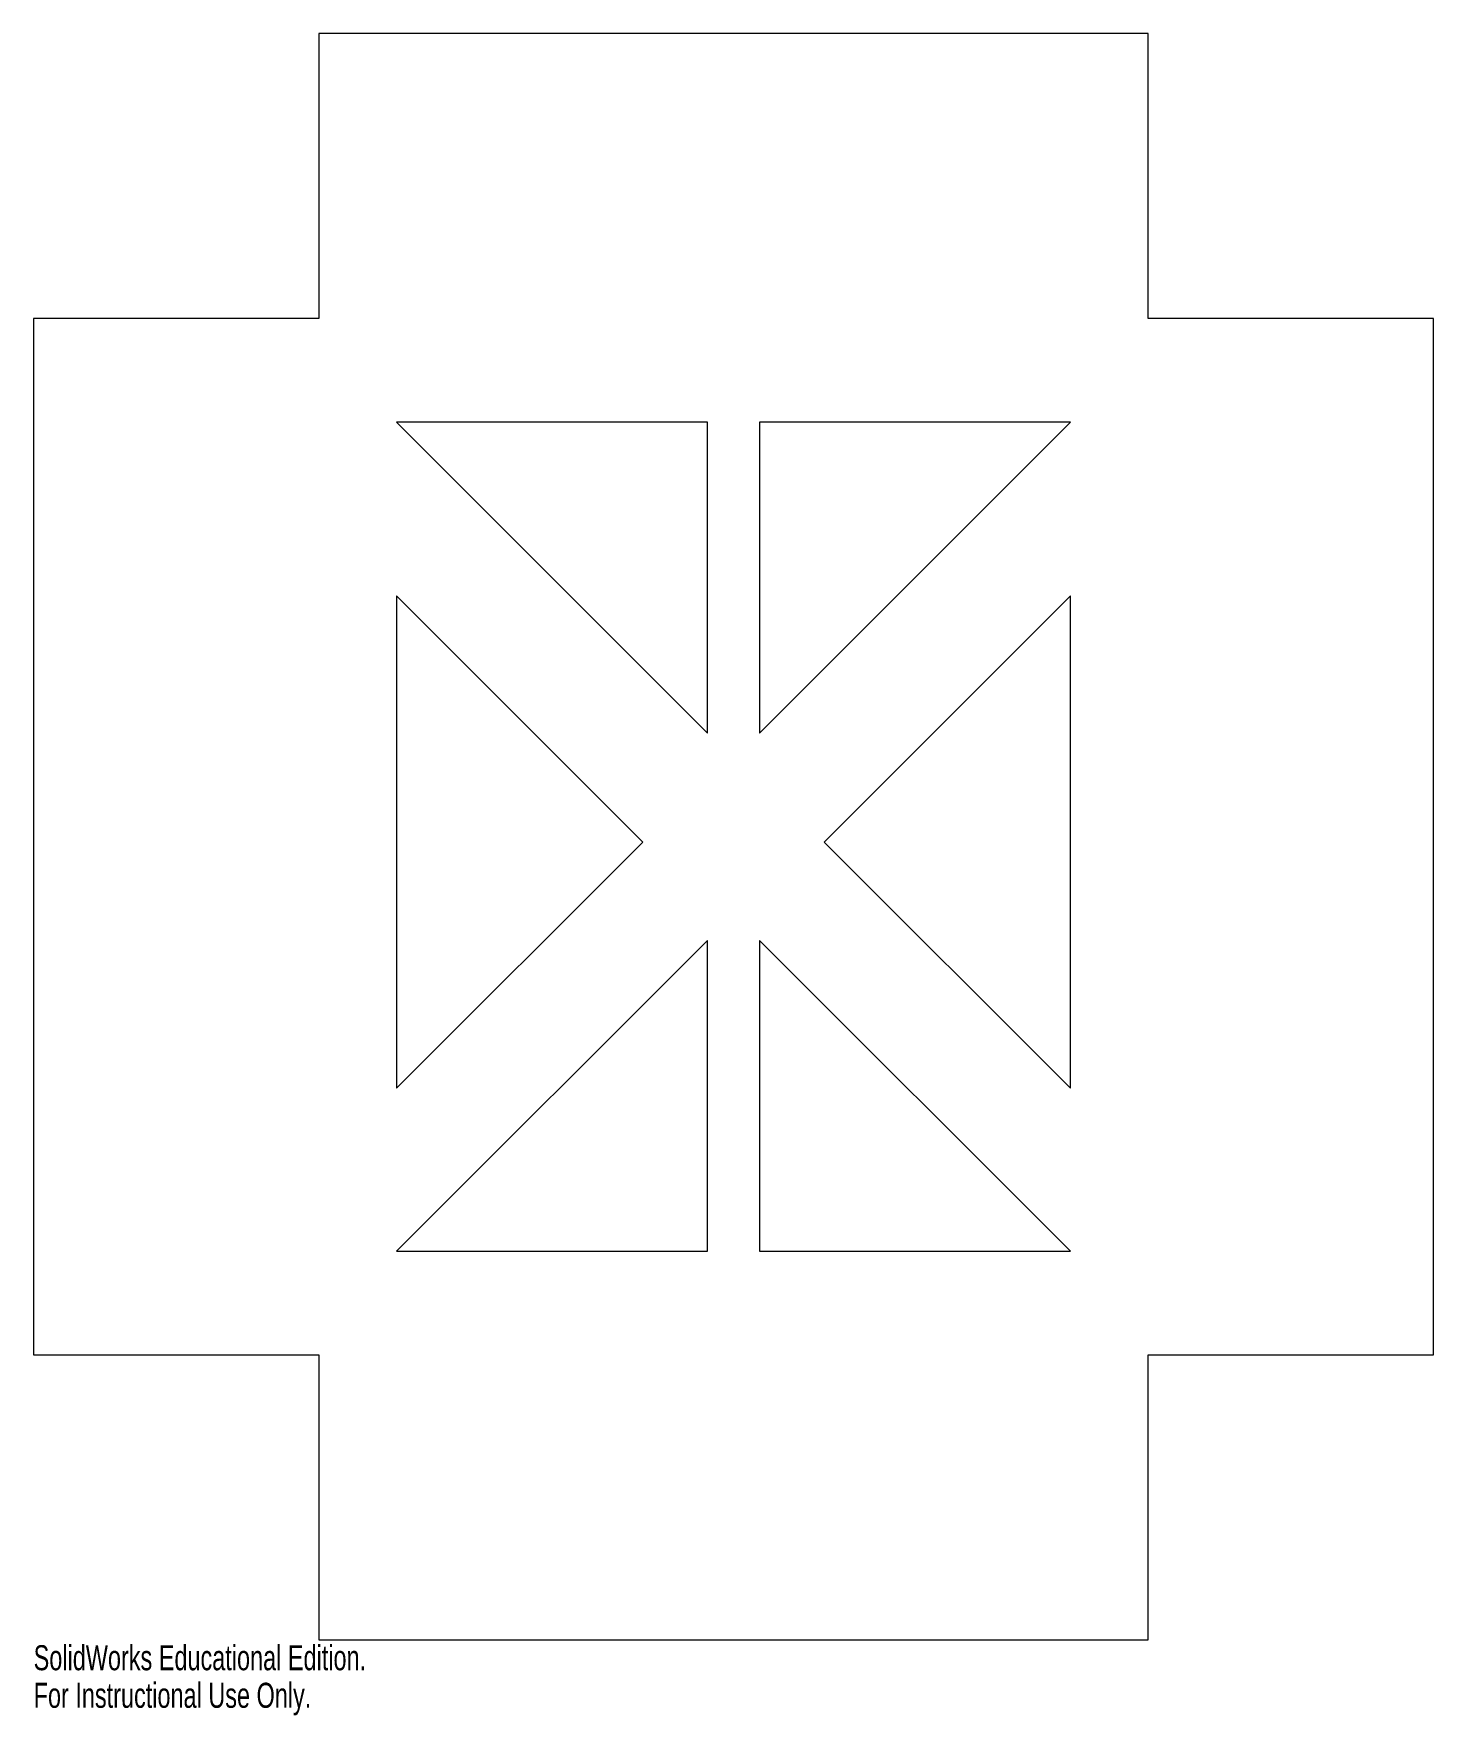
# Model space of a CAD drawing. Header units: millimetres. Extents: x -135 to 135, y -170 to 155.
import ezdxf

# ---------------------------------------------------------------- set-up
doc = ezdxf.new("R2010")
doc.units = ezdxf.units.MM
doc.styles.add('SLDTEXTSTYLE0', font='TXT', dxfattribs={"width": 0.7})

msp = doc.modelspace()

# ---------------------------------------------------------------- linework, layer by layer
at = {"color": 7, "linetype": 'Continuous', "lineweight": 15}
for p, q in [((80, 155), (-80, 155)), ((-80, 155), (-80, 100)), ((80, 100), (80, 155)), ((-80, 100), (-135, 100)), ((-135, 100), (-135, -100)), ((135, 100), (80, 100)), ((135, -100), (135, 100)), ((-65, 80), (-5, 20)), ((-5, 80), (-65, 80)), ((-5, 20), (-5, 80)), ((5, 20), (65, 80)), ((5, 80), (5, 20)), ((65, 80), (5, 80)), ((-17.5, -1.01), (-65, 46.49)), ((-65, 46.49), (-65, -48.51)), ((65, 46.49), (17.5, -1.01)), ((65, -48.51), (65, 46.49)), ((-65, -48.51), (-17.5, -1.01)), ((17.5, -1.01), (65, -48.51)), ((-5, -20), (-65, -80)), ((-5, -80), (-5, -20)), ((65, -80), (5, -20)), ((5, -20), (5, -80)), ((-65, -80), (-5, -80)), ((5, -80), (65, -80)), ((-135, -100), (-80, -100)), ((-80, -100), (-80, -155)), ((80, -155), (80, -100)), ((80, -100), (135, -100)), ((-80, -155), (80, -155))]:
    msp.add_line(p, q, dxfattribs=at)

# ---------------------------------------------------------------- texts
at = {"color": 7, "linetype": 'Continuous', "char_height": 4.8336, "attachment_point": 1, "style": 'SLDTEXTSTYLE0'}
for s, insert in [('SolidWorks Educational Edition.', (-135, -156.02)), ('For Instructional Use Only.', (-135, -163.27))]:
    msp.add_mtext(s, dxfattribs=dict(at, insert=insert))

doc.saveas('drawing.dxf')
